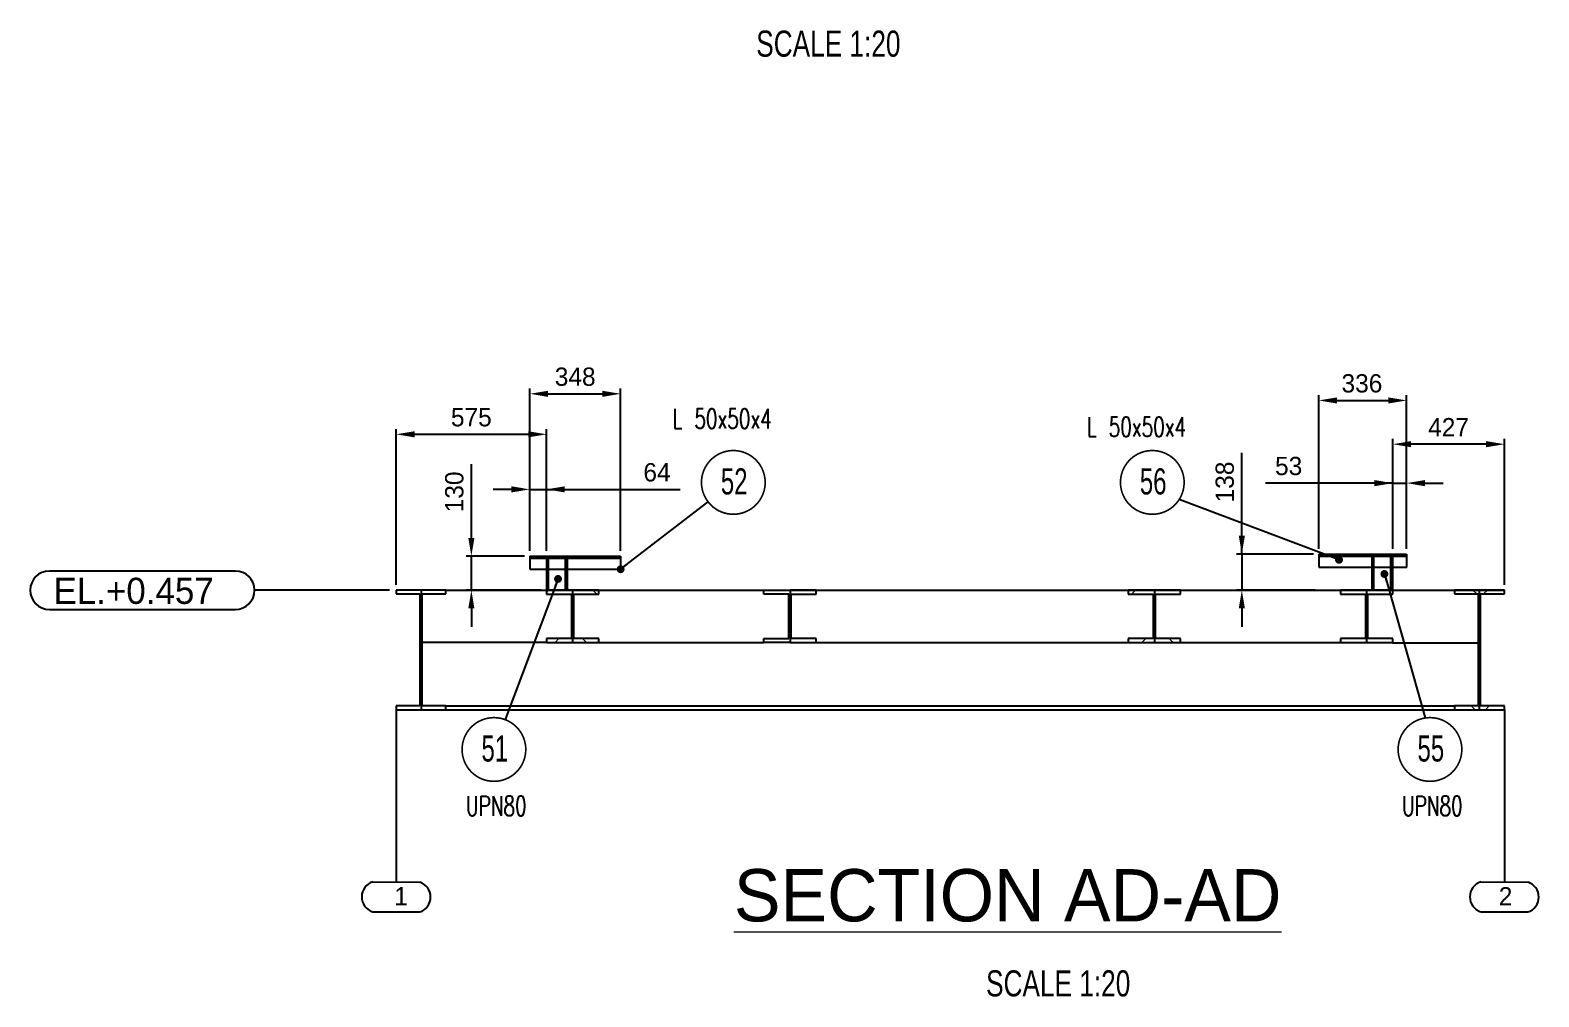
# Model space of a CAD drawing. Header units: millimetres. Extents: x 0 to 16187, y -20471 to 6290.
# Drawn here: x 4695.3 to 4983.9, y 4306.6 to 4491.4 of the extents above; entities that cross this region are included whole.
import ezdxf
from ezdxf.enums import TextEntityAlignment as Align

# ---------------------------------------------------------------- set-up
doc = ezdxf.new("R2010")
doc.units = ezdxf.units.MM
doc.header["$PDSIZE"] = -1
doc.linetypes.add('DASHED2', pattern=[9.525, 6.35, -3.175])
doc.styles.add('MtXpl_txt_shx', font='txt.shx', dxfattribs={"height": 0.2})
doc.styles.add('ROMAND-1', font='ic-romand.shx')
doc.styles.add('SLDTEXTSTYLE0', font='TXT', dxfattribs={"width": 0.75})
doc.styles.add('SLDTEXTSTYLE2', font='TXT', dxfattribs={"width": 0.686449})
doc.dimstyles.new('AM_ISO', dxfattribs={"dimtxt": 3.5, "dimasz": 3.5, "dimexe": 1, "dimexo": 1, "dimgap": 1.5, "dimtad": 1, "dimdsep": 46, "dimtxsty": 'Standard', "dimcen": 0, "dimclrd": 1, "dimclre": 1, "dimclrt": 1, "dimadec": 0, "dimazin": 2, "dimtp": 0.1, "dimtm": 0.1, "dimtfac": 0.71, "dimtdec": 3, "dimtmove": 0, "dimatfit": 3, "dimfxl": 1, "dimlwd": -1, "dimlwe": -1, "dimarcsym": 1})
doc.dimstyles.new('AM_ISO$7', dxfattribs={"dimtxt": 3.5, "dimasz": 3.5, "dimexe": 1, "dimexo": 1, "dimgap": 1.5, "dimtad": 1, "dimtoh": 1, "dimdsep": 46, "dimtxsty": 'Standard', "dimcen": 0, "dimclrd": 1, "dimclre": 1, "dimclrt": 1, "dimadec": 0, "dimazin": 2, "dimtp": 0.1, "dimtm": 0.1, "dimtfac": 0.71, "dimtdec": 3, "dimtmove": 0, "dimatfit": 3, "dimfxl": 1, "dimlwd": -1, "dimlwe": -1, "dimarcsym": 1})
pattern_1 = [(45, (3911.918, -920.985), (-5.61266, 5.61266), [])]
pattern_2 = [(135, (3911.918, -920.985), (-5.61266, -5.61266), [])]

# ---------------------------------------------------------------- blocks, each defined once
blk = doc.blocks.new('*D3437')
at = {"color": 1, "linetype": 'ByBlock'}
for p, q in [((4765.34, 4385.37), (4765.34, 4415.17)), ((4768.84, 4414.17), (4790.59, 4414.17)), ((4794.09, 4391.87), (4794.09, 4415.17))]:
    blk.add_line(p, q, dxfattribs=at)
at = {"color": 1}
for points in [[(4768.84, 4414.76), (4768.84, 4413.59), (4765.34, 4414.17)], [(4790.59, 4413.59), (4790.59, 4414.76), (4794.09, 4414.17)]]:
    blk.add_solid(points, dxfattribs=at)
at = {"layer": 'Defpoints', "color": 0}
for p in [(4794.09, 4414.17), (4794.09, 4390.87), (4765.34, 4384.37)]:
    blk.add_point(p, dxfattribs=at)
at = {"color": 1, "insert": (4779.71, 4417.42), "char_height": 3.5, "attachment_point": 5}
blk.add_mtext('575', dxfattribs=at)
blk = doc.blocks.new('*D3438')
at = {"color": 1, "linetype": 'ByBlock'}
for p, q in [((4779.72, 4394.37), (4779.72, 4408.45)), ((4789.89, 4390.87), (4778.72, 4390.87)), ((4779.72, 4384.37), (4779.72, 4390.87)), ((4793.09, 4384.37), (4778.72, 4384.37)), ((4779.72, 4380.87), (4779.72, 4377.37))]:
    blk.add_line(p, q, dxfattribs=at)
at = {"color": 1}
for points in [[(4779.13, 4394.37), (4780.3, 4394.37), (4779.72, 4390.87)], [(4780.3, 4380.87), (4779.13, 4380.87), (4779.72, 4384.37)]]:
    blk.add_solid(points, dxfattribs=at)
at = {"layer": 'Defpoints', "color": 0}
for p in [(4779.72, 4390.87), (4790.89, 4390.87), (4794.09, 4384.37)]:
    blk.add_point(p, dxfattribs=at)
at = {"color": 1, "insert": (4776.47, 4403.16), "char_height": 3.5, "attachment_point": 5, "rotation": 90}
blk.add_mtext('130', dxfattribs=at)
blk = doc.blocks.new('*D3439')
at = {"color": 1, "linetype": 'ByBlock'}
for p, q in [((4941.84, 4392.27), (4941.84, 4421.65)), ((4958.64, 4392.27), (4958.64, 4421.65)), ((4945.34, 4420.65), (4955.14, 4420.65))]:
    blk.add_line(p, q, dxfattribs=at)
at = {"color": 1}
for points in [[(4945.34, 4421.23), (4945.34, 4420.06), (4941.84, 4420.65)], [(4955.14, 4420.06), (4955.14, 4421.23), (4958.64, 4420.65)]]:
    blk.add_solid(points, dxfattribs=at)
at = {"layer": 'Defpoints', "color": 0}
for p in [(4958.64, 4420.65), (4941.84, 4391.27), (4958.64, 4391.27)]:
    blk.add_point(p, dxfattribs=at)
at = {"color": 1, "insert": (4950.09, 4423.9), "char_height": 3.5, "attachment_point": 5}
blk.add_mtext('336', dxfattribs=at)
blk = doc.blocks.new('*D3440')
at = {"color": 1, "linetype": 'ByBlock'}
for p, q in [((4955.99, 4404.84), (4931.65, 4404.84)), ((4952.49, 4404.84), (4948.99, 4404.84)), ((4955.99, 4392.27), (4955.99, 4405.84)), ((4955.99, 4404.84), (4958.64, 4404.84)), ((4958.64, 4392.27), (4958.64, 4405.84)), ((4962.14, 4404.84), (4965.64, 4404.84))]:
    blk.add_line(p, q, dxfattribs=at)
at = {"color": 1}
for points in [[(4952.49, 4404.25), (4952.49, 4405.42), (4955.99, 4404.84)], [(4962.14, 4405.42), (4962.14, 4404.25), (4958.64, 4404.84)]]:
    blk.add_solid(points, dxfattribs=at)
at = {"layer": 'Defpoints', "color": 0}
for p in [(4958.64, 4404.84), (4955.99, 4391.27), (4958.64, 4391.27)]:
    blk.add_point(p, dxfattribs=at)
at = {"color": 1, "insert": (4936.07, 4408.09), "char_height": 3.5, "attachment_point": 5}
blk.add_mtext('53', dxfattribs=at)
blk = doc.blocks.new('*D3441')
at = {"color": 1, "linetype": 'ByBlock'}
for p, q in [((4955.99, 4392.27), (4955.99, 4413.28)), ((4977.34, 4385.37), (4977.34, 4413.28)), ((4973.84, 4412.28), (4959.49, 4412.28))]:
    blk.add_line(p, q, dxfattribs=at)
at = {"color": 1}
for points in [[(4959.49, 4412.87), (4959.49, 4411.7), (4955.99, 4412.28)], [(4973.84, 4411.7), (4973.84, 4412.87), (4977.34, 4412.28)]]:
    blk.add_solid(points, dxfattribs=at)
at = {"layer": 'Defpoints', "color": 0}
for p in [(4955.99, 4412.28), (4955.99, 4391.27), (4977.34, 4384.37)]:
    blk.add_point(p, dxfattribs=at)
at = {"color": 1, "insert": (4966.66, 4415.53), "char_height": 3.5, "attachment_point": 5}
blk.add_mtext('427', dxfattribs=at)
blk = doc.blocks.new('*D3442')
at = {"color": 1, "linetype": 'ByBlock'}
for p, q in [((4927.11, 4391.27), (4927.11, 4410.63)), ((4927.11, 4394.77), (4927.11, 4398.27)), ((4940.84, 4391.27), (4926.11, 4391.27)), ((4927.11, 4391.27), (4927.11, 4384.37)), ((4941.14, 4384.37), (4926.11, 4384.37)), ((4927.11, 4380.87), (4927.11, 4377.37))]:
    blk.add_line(p, q, dxfattribs=at)
at = {"color": 1}
for points in [[(4926.53, 4394.77), (4927.7, 4394.77), (4927.11, 4391.27)], [(4927.7, 4380.87), (4926.53, 4380.87), (4927.11, 4384.37)]]:
    blk.add_solid(points, dxfattribs=at)
at = {"layer": 'Defpoints', "color": 0}
for p in [(4941.84, 4391.27), (4927.11, 4384.37), (4942.14, 4384.37)]:
    blk.add_point(p, dxfattribs=at)
at = {"color": 1, "insert": (4923.86, 4405.05), "char_height": 3.5, "attachment_point": 5, "rotation": 90}
blk.add_mtext('138', dxfattribs=at)
blk = doc.blocks.new('*D3443')
at = {"color": 1, "linetype": 'ByBlock'}
for p, q in [((4790.89, 4391.87), (4790.89, 4404.64)), ((4794.09, 4391.87), (4794.09, 4404.64)), ((4787.39, 4403.64), (4783.89, 4403.64)), ((4790.89, 4403.64), (4794.09, 4403.64)), ((4794.09, 4403.64), (4819.65, 4403.64)), ((4797.59, 4403.64), (4801.09, 4403.64))]:
    blk.add_line(p, q, dxfattribs=at)
at = {"color": 1}
for points in [[(4787.39, 4403.06), (4787.39, 4404.23), (4790.89, 4403.64)], [(4797.59, 4404.23), (4797.59, 4403.06), (4794.09, 4403.64)]]:
    blk.add_solid(points, dxfattribs=at)
at = {"layer": 'Defpoints', "color": 0}
for p in [(4794.09, 4403.64), (4790.89, 4390.87), (4794.09, 4390.87)]:
    blk.add_point(p, dxfattribs=at)
at = {"color": 1, "insert": (4815.23, 4406.89), "char_height": 3.5, "attachment_point": 5}
blk.add_mtext('64', dxfattribs=at)
blk = doc.blocks.new('*D3444')
at = {"color": 1, "linetype": 'ByBlock'}
for p, q in [((4790.89, 4391.87), (4790.89, 4422.92)), ((4794.39, 4421.92), (4804.77, 4421.92)), ((4808.27, 4391.87), (4808.27, 4422.92))]:
    blk.add_line(p, q, dxfattribs=at)
at = {"color": 1}
for points in [[(4794.39, 4422.5), (4794.39, 4421.33), (4790.89, 4421.92)], [(4804.77, 4421.33), (4804.77, 4422.5), (4808.27, 4421.92)]]:
    blk.add_solid(points, dxfattribs=at)
at = {"layer": 'Defpoints', "color": 0}
for p in [(4808.27, 4421.92), (4790.89, 4390.87), (4808.27, 4390.87)]:
    blk.add_point(p, dxfattribs=at)
at = {"color": 1, "insert": (4799.58, 4425.17), "char_height": 3.5, "attachment_point": 5}
blk.add_mtext('348', dxfattribs=at)
blk = doc.blocks.new('A$7E931815294F9')
at = {"color": 1}
blk.add_line((13.2, 77.36), (13.2, 11.43), dxfattribs=at)
at = {"color": 1, "ltscale": 0.2}
blk.add_line((4.15, 11.48), (22.25, 11.39), dxfattribs=at)
at = {"color": 1, "linetype": 'Continuous', "lineweight": 25}
blk.add_line((4.14, 0.09), (22.29, 0.01), dxfattribs=at)
at = {"color": 1, "ltscale": 0.2}
for centre, radius, start, end in [((5.98, 5.79), 5.98, 107.86898, 252.02455), ((20.4, 5.69), 5.99, 287.96509, 71.9697)]:
    blk.add_arc(centre, radius, start, end, dxfattribs=at)
at = {"color": 1, "linetype": 'Continuous', "lineweight": 25}
blk.add_text('1', height=7, rotation=359.95368, dxfattribs=at).set_placement((12.44, 2.5))
blk = doc.blocks.new('A$7E9318152A351E9')
at = {"color": 1}
blk.add_line((13.2, 77.36), (13.2, 11.43), dxfattribs=at)
at = {"color": 1, "ltscale": 0.2}
blk.add_line((4.15, 11.48), (22.25, 11.39), dxfattribs=at)
at = {"color": 1, "linetype": 'Continuous', "lineweight": 25}
blk.add_line((4.14, 0.09), (22.29, 0.01), dxfattribs=at)
at = {"color": 1, "ltscale": 0.2}
for centre, radius, start, end in [((5.98, 5.79), 5.98, 107.86898, 252.02455), ((20.4, 5.69), 5.99, 287.96509, 71.9697)]:
    blk.add_arc(centre, radius, start, end, dxfattribs=at)
at = {"color": 1, "linetype": 'Continuous', "lineweight": 25}
blk.add_text('2', height=7, rotation=359.95368, dxfattribs=at).set_placement((11.06, 2.5))
blk = doc.blocks.new('A$7E9319C323A31A')
at = {"color": 7, "linetype": 'Continuous', "lineweight": 25}
for p, q in [((3.67, 7.35), (39.25, 7.35)), ((3.67, 0), (39.25, 0))]:
    blk.add_line(p, q, dxfattribs=at)
blk.add_line((68.71, 3.67), (42.92, 3.67))
for centre, start, end in [((3.67, 3.67), 90, 270), ((39.25, 3.67), 270, 90)]:
    blk.add_arc(centre, 3.67, start, end, dxfattribs=at)
blk.add_text('EL.+0.457', height=5, dxfattribs=at).set_placement((4.45, 1.05))

msp = doc.modelspace()

# ---------------------------------------------------------------- hatches: boundary and pattern name
at = {"linetype": 'Continuous', "lineweight": 18}
h = msp.add_hatch(dxfattribs=at)
h.set_pattern_fill('ANSI31', scale=2.5, style=0)
h.set_pattern_definition(pattern_1)
h.paths.add_polyline_path([(4769.87063, 4362.24298), (4765.33563, 4362.24298), (4765.33563, 4361.51798), (4770.09563, 4361.51798), (4770.09563, 4384.36798), (4765.33563, 4384.36798), (4765.33563, 4383.64298), (4769.87063, 4383.64298)], flags=0)
h = msp.add_hatch(dxfattribs=at)
h.set_pattern_fill('ANSI31', scale=2.5, angle=90, style=0)
h.set_pattern_definition(pattern_2)
h.paths.add_polyline_path([(4770.32063, 4383.64298), (4774.85563, 4383.64298), (4774.85563, 4384.36798), (4770.09563, 4384.36798), (4770.09563, 4361.51798), (4774.85563, 4361.51798), (4774.85563, 4362.24298), (4770.32063, 4362.24298)], flags=0)
h = msp.add_hatch(dxfattribs=at)
h.set_pattern_fill('ANSI31', scale=2.5, style=0)
h.set_pattern_definition(pattern_1)
h.paths.add_polyline_path([(4799.08563, 4384.36798), (4794.08563, 4384.36798), (4794.08563, 4383.61798), (4798.86063, 4383.61798), (4798.86063, 4375.11798), (4794.08563, 4375.11798), (4794.08563, 4374.36798), (4799.08563, 4374.36798)], flags=0)
h = msp.add_hatch(dxfattribs=at)
h.set_pattern_fill('ANSI31', scale=2.5, angle=90, style=0)
h.set_pattern_definition(pattern_2)
h.paths.add_polyline_path([(4799.31063, 4383.61798), (4804.08563, 4383.61798), (4804.08563, 4384.36798), (4799.08563, 4384.36798), (4799.08563, 4374.36798), (4804.08563, 4374.36798), (4804.08563, 4375.11798), (4799.31063, 4375.11798)], flags=0)
h = msp.add_hatch(dxfattribs=at)
h.set_pattern_fill('ANSI31', scale=2.5, style=0)
h.set_pattern_definition(pattern_1)
h.paths.add_polyline_path([(4910.38563, 4384.36798), (4905.38563, 4384.36798), (4905.38563, 4383.61798), (4910.16063, 4383.61798), (4910.16063, 4375.11798), (4905.38563, 4375.11798), (4905.38563, 4374.36798), (4910.38563, 4374.36798)], flags=0)
h = msp.add_hatch(dxfattribs=at)
h.set_pattern_fill('ANSI31', scale=2.5, angle=90, style=0)
h.set_pattern_definition(pattern_2)
h.paths.add_polyline_path([(4910.61063, 4383.61798), (4915.38563, 4383.61798), (4915.38563, 4384.36798), (4910.38563, 4384.36798), (4910.38563, 4374.36798), (4915.38563, 4374.36798), (4915.38563, 4375.11798), (4910.61063, 4375.11798)], flags=0)
h = msp.add_hatch(dxfattribs=at)
h.set_pattern_fill('ANSI31', scale=2.5, style=0)
h.set_pattern_definition(pattern_1)
h.paths.add_polyline_path([(4950.98563, 4384.36798), (4945.98563, 4384.36798), (4945.98563, 4383.61798), (4950.76063, 4383.61798), (4950.76063, 4375.11798), (4945.98563, 4375.11798), (4945.98563, 4374.36798), (4950.98563, 4374.36798)], flags=0)
h = msp.add_hatch(dxfattribs=at)
h.set_pattern_fill('ANSI31', scale=2.5, angle=90, style=0)
h.set_pattern_definition(pattern_2)
h.paths.add_polyline_path([(4951.21063, 4383.61798), (4955.98563, 4383.61798), (4955.98563, 4384.36798), (4950.98563, 4384.36798), (4950.98563, 4374.36798), (4955.98563, 4374.36798), (4955.98563, 4375.11798), (4951.21063, 4375.11798)], flags=0)
h = msp.add_hatch(dxfattribs=at)
h.set_pattern_fill('ANSI31', scale=2.5, angle=90, style=0)
h.set_pattern_definition(pattern_2)
h.paths.add_polyline_path([(4972.57563, 4384.36798), (4967.81563, 4384.36798), (4967.81563, 4383.64298), (4972.35063, 4383.64298), (4972.35063, 4362.24298), (4967.81563, 4362.24298), (4967.81563, 4361.51798), (4972.57563, 4361.51798)], flags=0)
h = msp.add_hatch(dxfattribs=at)
h.set_pattern_fill('ANSI31', scale=2.5, style=0)
h.set_pattern_definition(pattern_1)
h.paths.add_polyline_path([(4972.57563, 4361.51798), (4977.33563, 4361.51798), (4977.33563, 4362.24298), (4972.80063, 4362.24298), (4972.80063, 4383.64298), (4977.33563, 4383.64298), (4977.33563, 4384.36798), (4972.57563, 4384.36798)], flags=0)

# ---------------------------------------------------------------- linework, layer by layer
for p, q in [((4790.88563, 4390.86798), (4808.27123, 4390.86798)), ((4790.88563, 4390.46798), (4808.27123, 4390.46798)), ((4941.83563, 4391.26798), (4958.63563, 4391.26798)), ((4941.83563, 4390.86798), (4958.63563, 4390.86798)), ((4790.88563, 4388.36798), (4808.27123, 4388.36798)), ((4941.83563, 4388.76798), (4958.67123, 4388.76798)), ((4774.85563, 4384.36798), (4977.33563, 4384.36798)), ((4794.08563, 4374.36798), (4770.32063, 4374.36798)), ((4804.08563, 4374.36798), (4835.68563, 4374.36798)), ((4845.68563, 4374.36798), (4905.38563, 4374.36798)), ((4915.38563, 4374.36798), (4945.98563, 4374.36798)), ((4955.93477, 4374.31575), (4972.35063, 4374.31575)), ((4774.85563, 4362.24298), (4967.81563, 4362.24298)), ((4774.85563, 4361.51798), (4967.81563, 4361.51798))]:
    msp.add_line(p, q)
at = {"color": 7, "linetype": 'Continuous', "lineweight": 25}
for p, q in [((4790.88563, 4390.86798), (4790.88563, 4388.36798)), ((4808.23563, 4390.86798), (4808.23563, 4388.36798)), ((4941.83563, 4391.26798), (4941.83563, 4388.76798)), ((4958.63563, 4391.26798), (4958.63563, 4388.76798)), ((4794.08563, 4388.36798), (4794.08563, 4384.36798)), ((4794.48563, 4384.36798), (4794.48563, 4388.36798)), ((4797.68563, 4388.36798), (4797.68563, 4384.36798)), ((4798.08563, 4384.36798), (4798.08563, 4388.36798)), ((4951.98563, 4388.76798), (4951.98563, 4384.36798)), ((4952.38563, 4384.36798), (4952.38563, 4388.76798)), ((4955.58563, 4388.76798), (4955.58563, 4384.36798)), ((4955.98563, 4384.36798), (4955.98563, 4388.76798)), ((4765.33563, 4384.36798), (4765.33563, 4383.64298)), ((4770.09563, 4384.36798), (4765.33563, 4384.36798)), ((4770.09563, 4384.36798), (4770.09563, 4361.51798)), ((4774.85563, 4384.36798), (4770.09563, 4384.36798)), ((4774.85563, 4383.64298), (4774.85563, 4384.36798)), ((4794.08563, 4384.36798), (4794.08563, 4383.61798)), ((4799.08563, 4384.36798), (4794.08563, 4384.36798)), ((4799.08563, 4384.36798), (4799.08563, 4374.36798)), ((4804.08563, 4384.36798), (4799.08563, 4384.36798)), ((4804.08563, 4383.61798), (4804.08563, 4384.36798)), ((4835.68563, 4383.61798), (4835.68563, 4384.36798)), ((4835.68563, 4384.36798), (4840.68563, 4384.36798)), ((4840.68563, 4384.36798), (4840.68563, 4374.36798)), ((4845.68563, 4384.36798), (4840.68563, 4384.36798)), ((4845.68563, 4383.61798), (4845.68563, 4384.36798)), ((4905.38563, 4384.36798), (4905.38563, 4383.61798)), ((4910.38563, 4384.36798), (4905.38563, 4384.36798)), ((4915.38563, 4384.36798), (4910.38563, 4384.36798)), ((4910.38563, 4384.36798), (4910.38563, 4374.36798)), ((4915.38563, 4383.61798), (4915.38563, 4384.36798)), ((4945.98563, 4384.36798), (4945.98563, 4383.61798)), ((4950.98563, 4384.36798), (4945.98563, 4384.36798)), ((4950.98563, 4384.36798), (4950.98563, 4374.36798)), ((4955.98563, 4384.36798), (4950.98563, 4384.36798)), ((4955.98563, 4383.61798), (4955.98563, 4384.36798)), ((4967.81563, 4384.36798), (4967.81563, 4383.64298)), ((4972.57563, 4384.36798), (4967.81563, 4384.36798)), ((4972.57563, 4361.51798), (4972.57563, 4384.36798)), ((4977.33563, 4384.36798), (4972.57563, 4384.36798)), ((4977.33563, 4383.64298), (4977.33563, 4384.36798)), ((4765.33563, 4383.64298), (4769.87063, 4383.64298)), ((4769.87063, 4383.64298), (4769.87063, 4362.24298)), ((4770.32063, 4362.24298), (4770.32063, 4383.64298)), ((4770.32063, 4383.64298), (4774.85563, 4383.64298)), ((4794.08563, 4383.61798), (4798.86063, 4383.61798)), ((4798.86063, 4383.61798), (4798.86063, 4375.11798)), ((4799.31063, 4383.61798), (4804.08563, 4383.61798)), ((4799.31063, 4375.11798), (4799.31063, 4383.61798)), ((4840.46063, 4383.61798), (4835.68563, 4383.61798)), ((4840.46063, 4375.11798), (4840.46063, 4383.61798)), ((4840.91063, 4383.61798), (4845.68563, 4383.61798)), ((4840.91063, 4375.11798), (4840.91063, 4383.61798)), ((4905.38563, 4383.61798), (4910.16063, 4383.61798)), ((4910.16063, 4383.61798), (4910.16063, 4375.11798)), ((4910.61063, 4375.11798), (4910.61063, 4383.61798)), ((4910.61063, 4383.61798), (4915.38563, 4383.61798)), ((4945.98563, 4383.61798), (4950.76063, 4383.61798)), ((4950.76063, 4383.61798), (4950.76063, 4375.11798)), ((4951.21063, 4375.11798), (4951.21063, 4383.61798)), ((4951.21063, 4383.61798), (4955.98563, 4383.61798)), ((4967.81563, 4383.64298), (4972.35063, 4383.64298)), ((4972.35063, 4383.64298), (4972.35063, 4362.24298)), ((4972.80063, 4383.64298), (4977.33563, 4383.64298)), ((4972.80063, 4362.24298), (4972.80063, 4383.64298)), ((4798.86063, 4375.11798), (4794.08563, 4375.11798)), ((4794.08563, 4375.11798), (4794.08563, 4374.36798)), ((4794.08563, 4374.36798), (4799.08563, 4374.36798)), ((4799.08563, 4374.36798), (4804.08563, 4374.36798)), ((4804.08563, 4375.11798), (4799.31063, 4375.11798)), ((4804.08563, 4374.36798), (4804.08563, 4375.11798)), ((4835.68563, 4374.36798), (4835.68563, 4375.11798)), ((4835.68563, 4375.11798), (4840.46063, 4375.11798)), ((4840.68563, 4374.36798), (4835.68563, 4374.36798)), ((4840.68563, 4374.36798), (4845.68563, 4374.36798)), ((4845.68563, 4375.11798), (4840.91063, 4375.11798)), ((4845.68563, 4374.36798), (4845.68563, 4375.11798)), ((4910.16063, 4375.11798), (4905.38563, 4375.11798)), ((4905.38563, 4375.11798), (4905.38563, 4374.36798)), ((4905.38563, 4374.36798), (4910.38563, 4374.36798)), ((4910.38563, 4374.36798), (4915.38563, 4374.36798)), ((4915.38563, 4375.11798), (4910.61063, 4375.11798)), ((4915.38563, 4374.36798), (4915.38563, 4375.11798)), ((4950.76063, 4375.11798), (4945.98563, 4375.11798)), ((4945.98563, 4375.11798), (4945.98563, 4374.36798)), ((4945.98563, 4374.36798), (4950.98563, 4374.36798)), ((4950.98563, 4374.36798), (4955.98563, 4374.36798)), ((4955.98563, 4375.11798), (4951.21063, 4375.11798)), ((4955.98563, 4374.36798), (4955.98563, 4375.11798)), ((4765.33563, 4362.24298), (4765.33563, 4361.51798)), ((4769.87063, 4362.24298), (4765.33563, 4362.24298)), ((4765.33563, 4361.51798), (4770.09563, 4361.51798)), ((4770.09563, 4361.51798), (4774.85563, 4361.51798)), ((4774.85563, 4362.24298), (4770.32063, 4362.24298)), ((4774.85563, 4361.51798), (4774.85563, 4362.24298)), ((4967.81563, 4362.24298), (4967.81563, 4361.51798)), ((4972.35063, 4362.24298), (4967.81563, 4362.24298)), ((4967.81563, 4361.51798), (4972.57563, 4361.51798)), ((4972.57563, 4361.51798), (4977.33563, 4361.51798)), ((4977.33563, 4362.24298), (4972.80063, 4362.24298)), ((4977.33563, 4361.51798), (4977.33563, 4362.24298))]:
    msp.add_line(p, q, dxfattribs=at)
at = {"color": 2, "linetype": 'DASHED2'}
for p, q in [((4794.08563, 4390.86798), (4794.08563, 4388.36798)), ((4794.48563, 4388.36798), (4794.48563, 4390.86798)), ((4797.68563, 4390.86798), (4797.68563, 4388.36798)), ((4798.08563, 4388.36798), (4798.08563, 4390.86798)), ((4951.98563, 4391.26798), (4951.98563, 4388.76798)), ((4952.38563, 4388.76798), (4952.38563, 4391.26798)), ((4955.58563, 4391.26798), (4955.58563, 4388.76798)), ((4955.98563, 4388.76798), (4955.98563, 4391.26798))]:
    msp.add_line(p, q, dxfattribs=at)
at = {"color": 4}
for points in [[(4835.92641, 4404.97608, 0.3125, 0.3125, 1), (4823.73891, 4404.97608, 0.3125, 0.3125, 1)], [(4907.88017, 4410.69374, 0.3125, 0.3125, 1), (4912.09546, 4399.25842, 0.3125, 0.3125, 1)], [(4969.19888, 4353.90772, 0.3125, 0.3125, 1), (4957.01138, 4353.90772, 0.3125, 0.3125, 1)]]:
    msp.add_lwpolyline(points, format="xyseb", close=True, dxfattribs=at)
at = {"color": 4, "const_width": 0.3125}
msp.add_lwpolyline([(4790.12848, 4353.90772, 1), (4777.94098, 4353.90772, 1)], format="xyb", close=True, dxfattribs=at)

# ---------------------------------------------------------------- block references
msp.add_blockref('A$7E9319C323A31A', (4695.31594, 4380.69298))
at = {"xscale": 0.5, "yscale": 0.5, "zscale": 0.5}
for name, p in [('A$7E931815294F9', (4758.73488, 4322.83649)), ('A$7E9318152A351E9', (4970.73488, 4322.83649))]:
    msp.add_blockref(name, p, dxfattribs=at)

# ---------------------------------------------------------------- texts
at = {"color": 7, "lineweight": 0, "style": 'SLDTEXTSTYLE0', "width": 0.75}
for p in [(4834.21622, 4486.37374), (4878.18377, 4306.68203)]:
    msp.add_text('SCALE 1:20', height=5, dxfattribs=at).set_placement(p)
at = {"color": 4, "style": 'MtXpl_txt_shx', "width": 0.6875}
for s, p in [('L 50x50x4', (4818.20621, 4415.26525)), ('L 50x50x4', (4897.47233, 4413.72964)), ('UPN80', (4778.67944, 4341.24886)), ('UPN80', (4957.74984, 4341.24886))]:
    msp.add_text(s, height=3.75, dxfattribs=at).set_placement(p)
at = {"color": 4, "style": 'SLDTEXTSTYLE2', "width": 0.686449}
for s, p in [('52', (4829.99913, 4405.16905)), ('56', (4910.15429, 4405.16905)), ('51', (4784.2012, 4354.10069)), ('55', (4963.2716, 4354.10069))]:
    msp.add_text(s, height=5, dxfattribs=at).set_placement(p, align=Align.MIDDLE_CENTER)
at = {"color": 7, "lineweight": 0, "style": 'ROMAND-1'}
msp.add_text('%%USECTION AD-AD', height=10, dxfattribs=at).set_placement((4829.93416, 4321.02944))

# ---------------------------------------------------------------- dimensions: what is measured, and where the dimension line sits
dim = msp.add_linear_dim(base=(4808.27123, 4421.91519), p1=(4790.88563, 4390.86798), p2=(4808.27123, 4390.86798), dimstyle='AM_ISO', override={"dimtxt": 3.5, "dimdec": 0, "dimlfac": 20})
dim.commit()
dim.dimension.update_dxf_attribs({"geometry": '*D3444', "text_midpoint": (4799.57843, 4425.16519)})
for base, p1, p2, override, picture, middle in [((4958.63563, 4420.64661), (4941.83563, 4391.26798), (4958.63563, 4391.26798), {"dimtxt": 3.5, "dimlfac": 20}, '*D3439', (4950.09432, 4420.64661)), ((4794.08563, 4414.17281), (4765.33563, 4384.36798), (4794.08563, 4390.86798), {"dimtxt": 3.5, "dimdec": 0, "dimlfac": 20}, '*D3437', (4779.71063, 4414.17281)), ((4955.98563, 4412.28484), (4977.33563, 4384.36798), (4955.98563, 4391.26798), {"dimtxt": 3.5, "dimlfac": 20}, '*D3441', (4966.66063, 4412.28484)), ((4958.63563, 4404.83681), (4955.98563, 4391.26798), (4958.63563, 4391.26798), {"dimtxt": 3.5, "dimlfac": 20}, '*D3440', (4936.06519, 4404.83681)), ((4794.08563, 4403.64317), (4790.88563, 4390.86798), (4794.08563, 4390.86798), {"dimtxt": 3.5, "dimdec": 0, "dimlfac": 20}, '*D3443', (4815.22965, 4403.64317))]:
    dim = msp.add_linear_dim(base=base, p1=p1, p2=p2, dimstyle='AM_ISO', override=override)
    dim.commit()
    dim.dimension.update_dxf_attribs({"geometry": picture, "text_midpoint": middle, "dimtype": 160})
dim = msp.add_linear_dim(base=(4927.11486, 4384.36798), p1=(4941.83563, 4391.26798), p2=(4942.14105, 4384.36798), angle=90, dimstyle='AM_ISO', override={"dimtxt": 3.5, "dimlfac": 20})
dim.commit()
dim.dimension.update_dxf_attribs({"geometry": '*D3442', "text_midpoint": (4927.11486, 4405.04561), "dimtype": 160})
dim = msp.add_linear_dim(base=(4779.71793, 4390.86798), p1=(4794.08563, 4384.36798), p2=(4790.88563, 4390.86798), angle=90, dimstyle='AM_ISO', override={"dimtxt": 3.5, "dimdec": 0, "dimlfac": 20})
dim.commit()
dim.dimension.update_dxf_attribs({"geometry": '*D3438', "text_midpoint": (4776.46793, 4403.15965)})

# ---------------------------------------------------------------- leaders
for points in [[(4945.70383, 4390.17444), (4915.14662, 4401.73254)], [(4796.29922, 4386.52099), (4786.16932, 4359.61537)], [(4954.38787, 4387.46521), (4962.18254, 4359.93123)]]:
    msp.add_leader(points, dimstyle='AM_ISO$7', override={"dimasz": 1.5, "dimldrblk": 'Dot'})
at = {"color": 4}
msp.add_leader([(4808.27123, 4388.36798), (4825.00503, 4401.25751)], dimstyle='AM_ISO$7', override={"dimasz": 1.5, "dimldrblk": 'Dot'}, dxfattribs=at)

doc.saveas('drawing.dxf')
